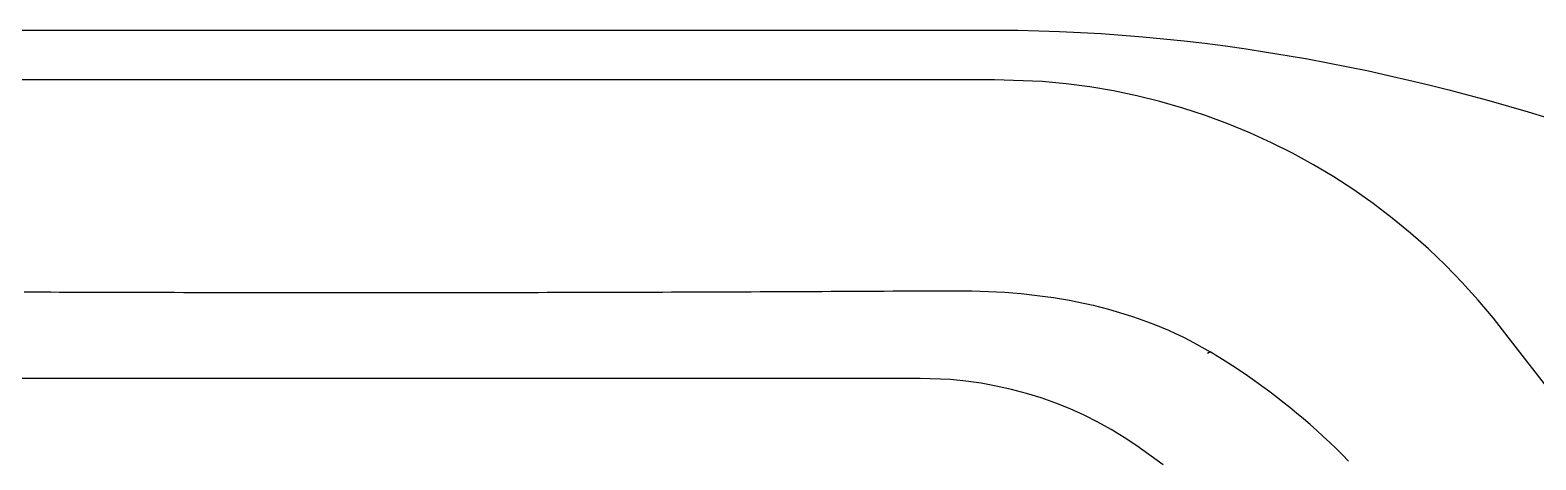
# Model space of a CAD drawing. Extents: x 527 to 614, y 487 to 635.
# Drawn here: x 568.26 to 577.41, y 511.75 to 514.36 of the extents above; entities that cross this region are included whole.
import ezdxf

# ---------------------------------------------------------------- set-up
doc = ezdxf.new("R2010")
doc.units = 0
doc.header["$MEASUREMENT"] = 0
doc.layers.add('1', color=4, linetype='Continuous')

# ---------------------------------------------------------------- blocks, each defined once
blk = doc.blocks.new('VANGUARD')
at = {"layer": '1', "color": 3, "linetype": 'Continuous'}
blk.add_line((48.528, 7.3751), (48.5122, 7.3661), dxfattribs=at)
at = {"layer": '1', "color": 2}
blk.add_line((46.7662, 7.2141), (39.9717, 7.2141), dxfattribs=at)
at = {"layer": '1', "color": 3, "linetype": 'Continuous'}
for points in [[(29.261, 9.3298), (30.1588, 9.3298), (31.0566, 9.3298), (31.9544, 9.3299), (32.8523, 9.3299), (33.7502, 9.3299), (34.6482, 9.3299), (35.5463, 9.3299), (36.4444, 9.3299), (37.3426, 9.3299), (38.241, 9.3299), (39.1395, 9.3299), (40.0381, 9.3298), (40.9368, 9.3298), (41.8357, 9.3298), (42.7348, 9.3298), (43.6341, 9.3298), (44.5336, 9.3298), (45.4332, 9.3298), (47.2332, 9.3298)], [(47.2332, 9.3298), (47.36, 9.3287), (47.4867, 9.3261), (47.6134, 9.3219), (47.74, 9.3162), (47.8664, 9.3089), (47.9928, 9.3), (48.119, 9.2897), (48.245, 9.2778), (48.3708, 9.2645), (48.4963, 9.2497), (48.6215, 9.2335), (48.7465, 9.2159), (48.8712, 9.1968), (48.9956, 9.1764), (49.1197, 9.1547), (49.2434, 9.1316), (49.3668, 9.1072), (49.4899, 9.0816), (49.6126, 9.0547), (49.7349, 9.0266), (49.8569, 8.9972), (49.9784, 8.9667), (50.0996, 8.935), (50.2204, 8.9022), (50.3408, 8.8683), (50.4607, 8.8332), (50.5804, 8.7971)], [(41.3215, 7.7394), (41.3754, 7.7392), (41.4293, 7.739), (41.4832, 7.7388), (41.537, 7.7386), (41.5909, 7.7385), (41.6448, 7.7383), (41.6987, 7.7381), (41.7526, 7.738), (41.8064, 7.7378), (41.8603, 7.7377), (41.9142, 7.7375), (41.9681, 7.7374), (42.022, 7.7373), (42.0758, 7.7371), (42.1297, 7.737), (42.1836, 7.7369), (42.2375, 7.7368), (42.2914, 7.7367), (42.3452, 7.7366), (42.3991, 7.7365), (42.453, 7.7364), (42.5069, 7.7363), (42.5608, 7.7362), (42.6146, 7.7361), (42.6685, 7.7361), (42.7224, 7.736), (42.7763, 7.736), (42.8302, 7.7359), (42.884, 7.7358), (42.9379, 7.7358), (42.9918, 7.7358), (43.0457, 7.7357), (43.0996, 7.7357), (43.1535, 7.7357), (43.2073, 7.7357), (43.2612, 7.7357), (43.3151, 7.7356), (43.369, 7.7356), (43.4229, 7.7356), (43.4767, 7.7357), (43.5306, 7.7357), (43.5845, 7.7357), (43.6384, 7.7357), (43.6923, 7.7357), (43.7461, 7.7358), (43.8, 7.7358), (43.8539, 7.7359), (43.9078, 7.7359), (43.9617, 7.736), (44.0155, 7.736), (44.0694, 7.7361), (44.1233, 7.7362), (44.1772, 7.7362), (44.2311, 7.7363), (44.2849, 7.7364), (44.3388, 7.7365), (44.3927, 7.7366), (44.4466, 7.7367), (44.5005, 7.7368), (44.5544, 7.7369), (44.6082, 7.737), (44.6621, 7.7371), (44.716, 7.7373), (44.7699, 7.7374), (44.8238, 7.7375), (44.8776, 7.7377), (44.9315, 7.7378), (44.9854, 7.738), (45.0393, 7.7381), (45.0932, 7.7383), (45.147, 7.7385), (45.2009, 7.7387), (45.2548, 7.7388), (45.3087, 7.739), (45.3626, 7.7392), (45.4164, 7.7394), (45.4703, 7.7396), (45.5242, 7.7398), (45.5781, 7.74), (45.632, 7.7402), (45.6858, 7.7405), (45.7397, 7.7407), (45.7936, 7.7409), (45.8475, 7.7411), (45.9014, 7.7414), (45.9552, 7.7416), (46.0091, 7.7419), (46.063, 7.7421), (46.1169, 7.7424), (46.1708, 7.7427), (46.2246, 7.7429), (46.2785, 7.7432), (46.3324, 7.7435), (46.3863, 7.7438), (46.4402, 7.7441), (46.494, 7.7444), (46.5479, 7.7447), (46.6018, 7.745), (46.6556, 7.7453), (46.7093, 7.7456), (46.7628, 7.7458), (46.8162, 7.746), (46.8694, 7.7461), (46.9225, 7.746), (46.9755, 7.7458), (47.0285, 7.7455), (47.0805, 7.7449), (47.1305, 7.7439), (47.1804, 7.7423), (47.2302, 7.7399), (47.2799, 7.737), (47.3295, 7.7333), (47.379, 7.729), (47.4284, 7.724), (47.4776, 7.7183), (47.5266, 7.7119), (47.5754, 7.7047), (47.6241, 7.6969), (47.6725, 7.6883), (47.7207, 7.679), (47.7687, 7.669), (47.8163, 7.6581), (47.8637, 7.6465), (47.9108, 7.6342), (47.9576, 7.621), (48.0041, 7.607), (48.0502, 7.5923), (48.0959, 7.5767), (48.1413, 7.5602), (48.1862, 7.543), (48.2307, 7.5249), (48.2748, 7.506), (48.3183, 7.4863), (48.3614, 7.4658), (48.4039, 7.4444), (48.4458, 7.4221), (48.528, 7.3751)], [(49.3694, 6.712), (49.3316, 6.75), (49.2933, 6.7876), (49.2545, 6.8247), (49.2152, 6.8613), (49.1755, 6.8973), (49.1353, 6.9329), (49.0946, 6.968), (49.0535, 7.0025), (49.012, 7.0365), (48.9701, 7.07), (48.9277, 7.1029), (48.8849, 7.1354), (48.8417, 7.1672), (48.798, 7.1985), (48.754, 7.2293), (48.7096, 7.2595), (48.6648, 7.2892), (48.6196, 7.3184), (48.528, 7.3751)]]:
    blk.add_lwpolyline(points, dxfattribs=at)
at = {"layer": '1', "color": 2}
for points in [[(47.2169, 9.0287), (46.8316, 9.0287), (46.4465, 9.0287), (46.0615, 9.0287), (45.6766, 9.0287), (45.2919, 9.0287), (44.9072, 9.0287), (44.5226, 9.0287), (44.138, 9.0287), (43.7535, 9.0287), (43.369, 9.0287), (42.9845, 9.0287), (42.5999, 9.0287), (42.2154, 9.0287), (41.8308, 9.0287), (41.4461, 9.0287), (41.0613, 9.0287), (40.6764, 9.0287), (40.2914, 9.0287), (39.521, 9.0287)], [(50.3382, 7.465), (50.2494, 7.5792), (50.1564, 7.69), (50.0594, 7.7973), (49.9585, 7.9009), (49.8539, 8.0007), (49.7456, 8.0966), (49.634, 8.1883), (49.519, 8.2759), (49.4009, 8.3591), (49.2798, 8.4378), (49.1558, 8.5119), (49.0291, 8.5813), (48.8999, 8.646), (48.7684, 8.7058), (48.6347, 8.7607), (48.499, 8.8107), (48.3615, 8.8557), (48.2223, 8.8957), (48.0817, 8.9305), (47.9398, 8.9602), (47.7967, 8.9846), (47.6528, 9.0037), (47.508, 9.0175), (47.2169, 9.0287)], [(50.6172, 7.1088), (50.3382, 7.465)], [(48.0835, 6.8042), (48.0066, 6.855), (47.9274, 6.903), (47.8458, 6.9479), (47.7622, 6.9897), (47.6768, 7.0282), (47.5897, 7.0632), (47.501, 7.0948), (47.4112, 7.1228), (47.3203, 7.147), (47.2286, 7.1676), (47.1364, 7.1844), (47.0438, 7.1974), (46.9511, 7.2067), (46.7662, 7.2141)], [(48.2422, 6.688), (48.0835, 6.8042)]]:
    blk.add_lwpolyline(points, dxfattribs=at)

msp = doc.modelspace()

# ---------------------------------------------------------------- block references
at = {"layer": '1'}
msp.add_blockref('VANGUARD', (526.9005, 505.0267), dxfattribs=at)

doc.saveas('drawing.dxf')
